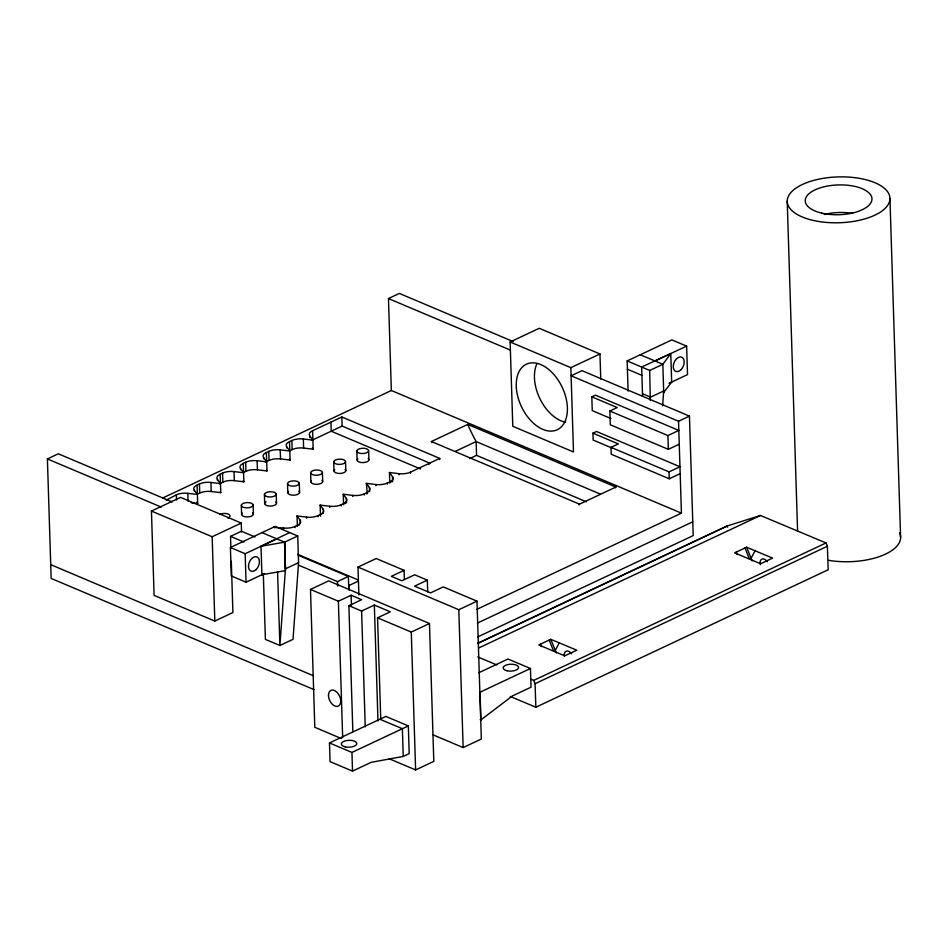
<?xml version="1.0" encoding="UTF-8"?>
<svg xmlns="http://www.w3.org/2000/svg" width="948" height="948" viewBox="0 0 948 948"><rect width="100%" height="100%" fill="white"/><g stroke="black" fill="none" stroke-linecap="round" stroke-linejoin="round"><path stroke-width="1.42" d="M277.574 571.656L279.897 645.493L285.455 568.836L284.59 542.149L262.027 532.634L230.411 547.494L231.312 575.957L246.042 582.191L264.528 573.504L261.921 574.737L260.996 546.273L289.661 532.575L297.731 535.976L298.573 562.662L293.027 639.319L279.897 645.493L265.393 639.367L263.343 574.381M285.431 568.954L284.59 542.149L297.731 535.976M650.304 400.518L649.7 370.467L627.149 360.927L628.097 391.133M662.605 405.922L663.683 390.991L650.541 397.165L642.483 393.752M559.225 642.863L555.279 650.364L553.644 651.134L549.141 640.09M755.058 550.776L751.112 558.277L749.477 559.047L744.974 548.003M663.529 392.697L671.658 382.08L670.781 353.592L662.842 364.293L649.7 370.467M480.198 719.627L480.909 719.923L512.323 695.974L531.034 687.182L530.442 668.494L507.986 659.002L478.811 672.736M313.989 689.587L51.156 578.434L47.4 458.939L58.314 453.796L172.109 501.93M477.733 636.914L693.201 535.608L689.445 416.101L582.025 370.668L571.111 375.799L678.531 421.232L681.422 513.152L391.346 390.493L388.467 298.561L399.381 293.43L513.176 341.553M162.783 497.961L391.346 390.493M192.894 502.95L197.67 503.53L197.385 494.465L187.823 493.316A11.305 5.048 -1.8 0 0 176.352 494.82L166.196 500.177M194.34 491.396L194.304 490.27A11.305 5.048 -1.8 0 1 197.089 485.068L199.447 483.966A11.305 5.048 -1.8 0 1 210.93 482.449L220.493 483.599L220.777 492.664L211.214 491.514A11.305 5.048 -1.8 0 0 199.732 493.031L197.374 494.145A11.305 5.048 -1.8 0 0 196.864 494.394M217.448 480.529L217.412 479.404A11.305 5.048 -1.8 0 1 220.185 474.213L222.555 473.099A11.305 5.048 -1.8 0 1 234.026 471.583L243.589 472.732L243.873 481.809L234.31 480.648A11.305 5.048 -1.8 0 0 222.839 482.165L220.469 483.279A11.305 5.048 -1.8 0 0 219.486 483.812M240.543 469.675L240.508 468.537A11.305 5.048 -1.8 0 1 243.292 463.347L245.651 462.233A11.305 5.048 -1.8 0 1 257.133 460.728L266.696 461.877L266.981 470.943L257.418 469.793A11.305 5.048 -1.8 0 0 245.935 471.298L243.577 472.412A11.305 5.048 -1.8 0 0 243.067 472.673M263.651 458.808L263.615 457.671A11.305 5.048 -1.8 0 1 266.388 452.48L268.758 451.378A11.305 5.048 -1.8 0 1 280.229 449.862L289.804 451.011L290.088 460.076L280.513 458.927A11.305 5.048 -1.8 0 0 269.042 460.444L266.672 461.558A11.305 5.048 -1.8 0 0 265.689 462.079M289.496 441.626L291.854 440.512A11.305 5.048 -1.8 0 1 303.336 438.995L312.899 440.145L313.184 449.222L303.621 448.06A11.305 5.048 -1.8 0 0 292.138 449.577L289.78 450.691L289.496 441.626A11.305 5.048 -1.8 0 0 286.711 446.816L286.746 447.942M309.866 437.656L309.818 435.95A11.305 5.048 -1.8 0 1 312.591 430.759L341.849 417.001L439.742 458.405L439.777 459.543M510.131 341.979L570.85 367.658L573.504 451.971L512.785 426.292L510.131 341.979L539.234 328.292L599.954 353.971L600.748 379.117M231.3 561.275L232.912 612.538L214.817 621.059L154.097 595.38L151.443 511.067L180.547 497.38L241.266 523.059L241.55 531.935M311.892 440.358A11.305 5.048 -1.8 0 1 312.876 439.825L342.133 426.067L430.238 463.335M570.85 367.658L599.954 353.971M151.443 511.067L212.162 536.746L241.266 523.059M431.838 442.621A123.323 76.8 64.8 0 1 431.376 441.531L467.755 424.42L615.88 487.071A123.323 76.8 64.8 0 1 615.465 487.782M230.885 548.086L230.518 536.378L241.432 531.247L254.976 536.971M262.027 532.634L275.157 526.436L289.661 532.575M627.149 360.927L671.895 339.905L686.636 346.139L687.525 374.602L669.051 383.288L671.658 382.08M273.96 527.408L283.499 527.989A11.305 5.048 -1.8 0 0 294.982 526.472L297.352 525.358A11.305 5.048 -1.8 0 0 300.125 520.168L297.044 515.973L306.607 517.122A11.305 5.048 -1.8 0 0 318.09 515.617L320.448 514.503A11.305 5.048 -1.8 0 0 323.232 509.313L320.14 505.106L329.714 506.256A11.305 5.048 -1.8 0 0 341.185 504.751L343.555 503.637A11.305 5.048 -1.8 0 0 346.328 498.447L343.247 494.252L352.81 495.401A11.305 5.048 -1.8 0 0 364.293 493.884L366.651 492.77A11.305 5.048 -1.8 0 0 369.436 487.58L366.343 483.385L375.918 484.535A11.305 5.048 -1.8 0 0 387.388 483.018L389.758 481.916A11.305 5.048 -1.8 0 0 392.531 476.714L389.45 472.519L399.013 473.668A11.305 5.048 -1.8 0 0 410.496 472.163L439.742 458.405M455.656 451.189L476.121 441.567L600.12 494.003M230.411 547.494L245.153 553.727L276.757 538.867M642.566 396.276L641.654 367.054L686.636 346.139M610.939 418.53L592.251 410.626L591.813 396.833L595.403 395.15L678.827 430.428L667.902 435.559L609.86 411.005L610.299 424.799L668.34 449.34L679.254 444.209M469.734 458.571L476.548 455.36L586.374 501.8M609.86 411.005L617.184 407.557L591.813 396.833M285.431 568.847L298.573 562.662M611.875 447.977L593.175 440.062L592.95 433.165L596.541 431.482L679.965 466.76L669.051 471.891L610.998 447.349L611.223 454.246L669.264 478.787L680.178 473.656M610.998 447.349L618.333 443.901L592.95 433.165M341.375 738.539L314.807 727.294L310.482 589.443L328.672 580.887L429.468 623.511L433.805 761.374L415.615 769.93L389.237 758.779M358.889 594.953L358.012 567.094L376.202 558.538L404.097 570.329L404.381 579.133M298.395 565.079L337.476 581.598L348.39 576.467L348.805 589.798M678.531 421.232L689.445 416.101M348.674 585.663L358.285 581.148M310.482 589.443L338.377 601.233L351.104 595.249L361.626 599.693L348.888 605.689L352.857 731.809M404.097 570.329L391.37 576.325L401.881 580.769L414.62 574.784L427.335 580.152L427.702 591.884M579.086 504.893A123.323 76.8 64.8 0 0 579.501 504.17L615.88 487.071M348.888 605.689L361.603 611.057L374.341 605.073L390.292 611.827L377.553 617.812L380.741 718.999M427.335 580.152L414.596 586.148L430.546 592.891L443.285 586.907L476.998 601.162L481.335 739.025L463.145 747.569L433.177 734.901M377.553 617.812L411.278 632.067L429.468 623.511M358.012 567.094L458.808 609.718L476.998 601.162M476.915 609.315L681.422 513.152M477.306 623.132L692.775 521.815M477.674 643.289L727.282 525.927L760.486 515.487L826.028 542.943L827.379 546.261L828.173 569.76L535.869 707.208L510.249 696.472M477.685 643.491L727.282 525.927M478.847 647.911L760.486 515.487M329.477 742.936L385.883 716.427L408.339 725.919L409.204 753.636L403.232 756.445L371.237 762.31L352.514 771.115L330.07 761.623L329.477 742.936L351.933 752.439L408.339 725.919M550.776 639.319L538.796 644.948L564.771 655.838L576.751 650.198L550.776 639.319L556.346 652.982M746.609 547.233L734.629 552.862L760.616 563.752L772.596 558.123L746.609 547.233L752.179 560.896M530.442 668.494L480.032 692.206L480.909 719.923M530.987 679.242L533.712 680.391L826.028 542.943M535.869 707.208L535.063 683.709L827.379 546.261M655.009 360.987L670.781 353.592M260.996 546.273L284.59 542.149L285.514 570.613L261.921 574.737M389.45 472.519L389.735 481.584L392.128 481.88M366.343 483.385L367.231 492.522M343.247 494.252L343.531 503.317L345.321 503.53M320.14 505.106L320.424 514.183L321.621 514.326M191.093 502.736L192.29 502.878M297.044 515.973L297.328 525.038L299.118 525.251M477.733 656.928L496.847 664.939M640.291 354.765L662.842 364.293L663.707 392.78M627.41 369.21L641.915 375.349M388.467 298.561L510.391 350.12M431.376 441.531L579.501 504.17M420.545 468.987L331.219 431.21L330.935 422.133M297.696 554.355L358.237 579.963M298.288 555.291L348.39 576.467M47.4 458.939L161.196 507.062M230.518 536.378L243.92 542.043M50.718 564.653L313.551 675.805M379.911 719.236L402.367 728.728L403.232 756.445M366.639 492.45L367.409 493.505M309.818 435.95L312.899 440.145M312.413 448.167L313.184 449.222M286.711 446.816L289.804 451.011M289.507 459.294L290.088 460.076M263.615 457.671L266.696 461.877M266.4 470.161L266.981 470.943M240.508 468.537L243.589 472.732M243.103 480.755L243.873 481.809M273.936 526.839L274.517 527.621M217.412 479.404L220.493 483.599M220.197 491.882L220.777 492.664M194.304 490.27L197.385 494.465M196.71 502.215L197.67 503.53M736.264 552.103L737.26 554.556M540.431 644.178L541.427 646.643M533.712 680.391L535.063 683.709M889.947 198.57A51.382 22.93 -1.8 0 1 812.827 220.327A51.382 22.93 -1.8 0 1 812.981 180.594A51.382 22.93 -1.8 0 1 889.947 198.57L900.6 537.528M787.219 201.083L797.588 531.164M667.902 435.559L668.34 449.34M669.051 471.891L669.264 478.787M476.548 455.36L476.121 441.567A123.323 76.8 64.8 0 1 467.755 424.42M458.808 609.718L463.145 747.569M428.828 463.536L428.863 464.674M410.496 472.163L410.531 473.289M411.278 632.067L415.615 769.93M399.013 473.668L399.049 474.806M392.531 476.714L392.673 481.252M389.758 481.916L389.794 483.042M387.388 483.018L387.424 484.155M375.918 484.535L375.953 485.672M374.341 605.073L377.979 720.93M368.63 450.762A5.913 2.643 -1.8 0 1 359.766 453.263A5.913 2.643 -1.8 0 1 359.778 448.688A5.913 2.643 -1.8 0 1 368.63 450.762L368.914 459.827M369.436 487.58L369.554 491.55M366.651 492.77L366.686 493.908M364.293 493.884L364.328 495.022M356.815 451.047L357.1 460.112M361.603 611.057L365.241 726.915M352.81 495.401L352.846 496.527M351.104 595.249L351.435 605.523M345.534 461.617A5.913 2.643 -1.8 0 1 336.659 464.117A5.913 2.643 -1.8 0 1 336.682 459.555A5.913 2.643 -1.8 0 1 345.534 461.617L345.819 470.694M346.328 498.447L346.47 502.973M341.849 417.001L342.133 426.067M351.933 752.439L352.514 771.115M343.555 503.637L343.591 504.774M341.185 504.751L341.221 505.877M338.377 601.233L342.666 737.627M333.72 461.913L334.004 470.978M337.476 581.598L337.606 586.006M329.714 506.256L329.75 507.393M322.427 472.483A5.913 2.643 -1.8 0 1 313.563 474.984A5.913 2.643 -1.8 0 1 313.575 470.421A5.913 2.643 -1.8 0 1 322.427 472.483L322.711 481.548M323.232 509.313L323.351 513.271M320.448 514.503L320.507 516.198M318.09 515.617L318.125 516.743M312.591 430.759L312.876 439.825M310.612 472.768L310.897 481.845M306.607 517.122L306.642 518.26M303.336 438.995L303.621 448.06M299.331 483.35A5.913 2.643 -1.8 0 1 290.455 485.85A5.913 2.643 -1.8 0 1 290.479 481.276A5.913 2.643 -1.8 0 1 299.331 483.35L299.615 492.415M300.125 520.168L300.232 523.569M297.352 525.358L297.388 526.495M294.982 526.472L295.018 527.609M291.854 440.512L292.138 449.577M287.517 483.634L287.801 492.699M283.499 527.989L283.535 529.114M280.229 449.862L280.513 458.927M276.224 494.216A5.913 2.643 -1.8 0 1 267.36 496.716A5.913 2.643 -1.8 0 1 267.372 492.142A5.913 2.643 -1.8 0 1 276.224 494.216L276.508 503.281M268.758 451.378L269.042 460.444M266.388 452.48L266.672 461.558M264.409 494.501L264.693 503.566M257.133 460.728L257.418 469.793M253.128 505.071A5.913 2.643 -1.8 0 1 244.252 507.571A5.913 2.643 -1.8 0 1 244.276 503.009A5.913 2.643 -1.8 0 1 253.128 505.071L253.412 514.136M245.651 462.233L245.935 471.298M243.292 463.347L243.577 472.412M245.153 553.727L246.042 582.191M241.313 505.367L241.598 514.432M234.026 471.583L234.31 480.648M222.555 473.099L222.839 482.165M220.185 474.213L220.469 483.279M210.93 482.449L211.214 491.514M212.162 536.746L214.817 621.059M199.447 483.966L199.732 493.031M197.089 485.068L197.374 494.145M187.823 493.316L188.071 501.243M176.352 494.82L176.506 499.928M349.16 585.437L349.267 589.751M368.18 458.559A5.913 2.643 -1.8 0 1 363.001 462.612A5.913 2.643 -1.8 0 1 357.846 458.82M345.084 469.426A5.913 2.643 -1.8 0 1 339.894 473.467A5.913 2.643 -1.8 0 1 334.751 469.675M321.976 480.292A5.913 2.643 -1.8 0 1 317.082 484.321A5.913 2.643 -1.8 0 1 311.394 480.778M298.869 491.159A5.913 2.643 -1.8 0 1 293.69 495.2A5.913 2.643 -1.8 0 1 288.548 491.408M275.773 502.013A5.913 2.643 -1.8 0 1 274.067 505.474A5.913 2.643 -1.8 0 1 266.281 505.331A5.913 2.643 -1.8 0 1 266.068 501.848M252.666 512.88A5.913 2.643 -1.8 0 1 247.487 516.921A5.913 2.643 -1.8 0 1 242.344 513.129M219.948 514.314A5.913 2.643 -1.8 0 1 228.48 514.195A5.913 2.643 -1.8 0 1 227.887 518.011M565.66 422.251A36.225 22.562 64.8 0 1 540.087 399.049A36.225 22.562 64.8 0 1 536.829 363.937M727.637 527.242A1.541 0.96 64.8 0 1 727.282 526.128M564.356 656.253A6.423 4.005 64.8 0 1 566.312 651.122A6.423 4.005 64.8 0 1 571.549 653.871M760.296 564.712A6.423 4.005 64.8 0 1 761.979 559.095A6.423 4.005 64.8 0 1 767.382 561.785M899.534 532.859A51.382 22.93 -1.8 0 1 881.64 555.765A51.382 22.93 -1.8 0 1 828.753 560.339M824.262 214.509A33.405 14.907 -1.8 0 1 852.762 213.395M516.352 387.981A36.225 22.562 64.8 0 0 556.654 430.013A36.225 22.562 64.8 0 0 552.447 372.931A36.225 22.562 64.8 0 0 516.352 387.981M256.102 569.558A7.703 4.953 -67.1 0 0 257.216 557.057A7.703 4.953 -67.1 0 0 248.53 565.482A7.703 4.953 -67.1 0 0 256.102 569.558M680.877 369.815A7.703 4.953 -67.1 0 0 682.003 357.325A7.703 4.953 -67.1 0 0 673.305 365.738A7.703 4.953 -67.1 0 0 680.877 369.815M821.845 213.146A33.405 14.907 -1.8 0 0 871.97 199.009A33.405 14.907 -1.8 0 0 821.94 187.325A33.405 14.907 -1.8 0 0 821.845 213.146M507.002 670.746A7.703 3.437 -1.8 0 0 518.58 667.487A7.703 3.437 -1.8 0 0 507.026 664.797A7.703 3.437 -1.8 0 0 507.002 670.746M328.482 695.702A8.686 5.404 64.8 0 0 337.915 706.26A8.686 5.404 64.8 0 0 337.429 692.787A8.686 5.404 64.8 0 0 328.482 695.702M345.191 746.834A7.703 3.437 -1.8 0 0 356.756 743.576A7.703 3.437 -1.8 0 0 345.214 740.874A7.703 3.437 -1.8 0 0 345.191 746.834"/></g></svg>
